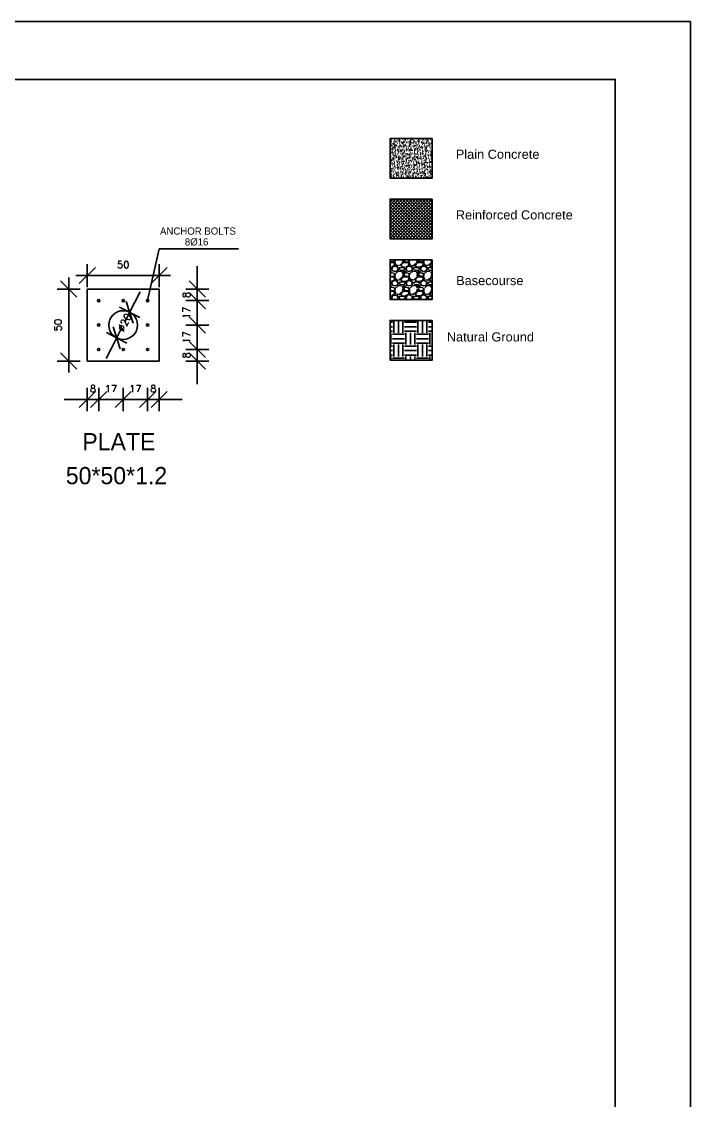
# Model space of a CAD drawing. Extents: x 166525 to 167198, y 178739 to 179747.
# Drawn here: x 167089.15 to 167103.11, y 179160.4 to 179182.91 of the extents above; entities that cross this region are included whole.
import ezdxf

# ---------------------------------------------------------------- set-up
doc = ezdxf.new("R2010")
doc.units = 0
doc.header["$MEASUREMENT"] = 0
doc.layers.get('0').update_dxf_attribs({"linetype": 'CONTINUOUS'})
doc.layers.get('DEFPOINTS').update_dxf_attribs({"linetype": 'CONTINUOUS'})
for name, color, linetype in [('000FRAME', 7, 'CONTINUOUS'), ('006COL', 5, 'CONTINUOUS'), ('007HATH', 8, 'CONTINUOUS'), ('COVER', 7, 'CONTINUOUS'), ('Line 1', 2, 'CONTINUOUS'), ('MHATCH', 8, 'CONTINUOUS'), ('outdim', 42, 'CONTINUOUS'), ('TEXTM', 2, 'CONTINUOUS'), ('TXT', 6, 'CONTINUOUS')]:
    doc.layers.add(name, color=color, linetype=linetype)
doc.styles.add('ROMAND10', font='ROMAND.shx', dxfattribs={"height": 0.2})
doc.dimstyles.new('1-100-layout', dxfattribs={"dimtxt": 0.2, "dimasz": 0.08, "dimexe": 0.18, "dimexo": 0.0625, "dimgap": 0.05, "dimtad": 1, "dimzin": 12, "dimdsep": 46, "dimtxsty": 'ROMAND10', "dimblk": '2', "dimcen": 0, "dimdle": 0.15, "dimse1": 1, "dimse2": 1, "dimclrd": 256, "dimclre": 9, "dimclrt": 1, "dimazin": 0, "dimtfac": 1, "dimtix": 1, "dimtofl": 0, "dimtmove": 2, "dimatfit": 0, "dimldrblk": '2', "dimfxl": 1, "dimtolj": 1, "dimtzin": 0, "dimlwd": -1, "dimlwe": -1, "dimarcsym": 0})

# ---------------------------------------------------------------- blocks, each defined once
blk = doc.blocks.new('2')
for p, q in [((0, 1), (0, -1)), ((1, 0), (-1, 0)), ((0.707, 0.707), (-0.707, -0.707))]:
    blk.add_line(p, q)
blk = doc.blocks.new('*D20')
at = {"layer": 'DEFPOINTS', "color": 0, "transparency": 16777216}
for p in [(5080.5742, -904.799), (5080.0742, -904.8937), (5080.5742, -904.8937)]:
    blk.add_point(p, dxfattribs=at)
at = {"layer": 'outdim', "transparency": 16777216}
blk.add_line((5080.1542, -904.799), (5080.4942, -904.799), dxfattribs=at)
at = {"layer": 'outdim', "transparency": 16777216, "xscale": 0.08, "yscale": 0.08, "zscale": 0.08, "rotation": 180}
blk.add_blockref('2', (5080.0742, -904.799), dxfattribs=at)
at = {"layer": 'outdim', "transparency": 16777216, "xscale": 0.08, "yscale": 0.08, "zscale": 0.08}
blk.add_blockref('2', (5080.5742, -904.799), dxfattribs=at)
at = {"layer": 'outdim', "color": 1, "transparency": 16777216, "insert": (5080.3242, -904.724), "char_height": 0.2, "attachment_point": 5, "style": 'ROMAND10'}
blk.add_mtext('\\A1;{\\H0.25x;50}', dxfattribs=at)
blk = doc.blocks.new('*D21')
at = {"layer": 'DEFPOINTS', "color": 0, "transparency": 16777216}
for p in [(5080.0742, -904.8937), (5079.9455, -905.3937), (5080.0742, -905.3937)]:
    blk.add_point(p, dxfattribs=at)
at = {"layer": 'outdim', "transparency": 16777216}
blk.add_line((5079.9455, -904.9737), (5079.9455, -905.3137), dxfattribs=at)
at = {"layer": 'outdim', "transparency": 16777216, "xscale": 0.08, "yscale": 0.08, "zscale": 0.08}
for p, rotation in [((5079.9455, -904.8937), 90), ((5079.9455, -905.3937), 270)]:
    blk.add_blockref('2', p, dxfattribs=dict(at, rotation=rotation))
at = {"layer": 'outdim', "color": 1, "transparency": 16777216, "insert": (5079.8705, -905.1437), "char_height": 0.2, "attachment_point": 5, "rotation": 90, "style": 'ROMAND10'}
blk.add_mtext('\\A1;{\\H0.25x;50}', dxfattribs=at)
blk = doc.blocks.new('*D22')
at = {"layer": 'DEFPOINTS', "color": 0, "transparency": 16777216}
for p in [(5080.0742, -904.9737), (5080.1542, -904.9737), (5080.0742, -905.6614)]:
    blk.add_point(p, dxfattribs=at)
at = {"layer": 'outdim', "transparency": 16777216}
for p, q in [((5079.9942, -905.6614), (5079.9142, -905.6614)), ((5080.2342, -905.6614), (5080.3142, -905.6614))]:
    blk.add_line(p, q, dxfattribs=at)
at = {"layer": 'outdim', "transparency": 16777216, "xscale": 0.08, "yscale": 0.08, "zscale": 0.08}
blk.add_blockref('2', (5080.0742, -905.6614), dxfattribs=at)
at = {"layer": 'outdim', "transparency": 16777216, "xscale": 0.08, "yscale": 0.08, "zscale": 0.08, "rotation": 180}
blk.add_blockref('2', (5080.1542, -905.6614), dxfattribs=at)
at = {"layer": 'outdim', "color": 1, "transparency": 16777216, "insert": (5080.1142, -905.5864), "char_height": 0.2, "attachment_point": 5, "style": 'ROMAND10'}
blk.add_mtext('\\A1;{\\H0.25x;8}', dxfattribs=at)
blk = doc.blocks.new('*D23')
at = {"layer": 'DEFPOINTS', "color": 0, "transparency": 16777216}
for p in [(5080.1542, -905.3137), (5080.3242, -905.3137), (5080.3242, -905.6614)]:
    blk.add_point(p, dxfattribs=at)
at = {"layer": 'outdim', "transparency": 16777216}
for p, q in [((5080.0742, -905.6614), (5079.9942, -905.6614)), ((5080.4042, -905.6614), (5080.4842, -905.6614))]:
    blk.add_line(p, q, dxfattribs=at)
at = {"layer": 'outdim', "transparency": 16777216, "xscale": 0.08, "yscale": 0.08, "zscale": 0.08}
blk.add_blockref('2', (5080.1542, -905.6614), dxfattribs=at)
at = {"layer": 'outdim', "transparency": 16777216, "xscale": 0.08, "yscale": 0.08, "zscale": 0.08, "rotation": 180}
blk.add_blockref('2', (5080.3242, -905.6614), dxfattribs=at)
at = {"layer": 'outdim', "color": 1, "transparency": 16777216, "insert": (5080.2392, -905.5864), "char_height": 0.2, "attachment_point": 5, "style": 'ROMAND10'}
blk.add_mtext('\\A1;{\\H0.25x;17}', dxfattribs=at)
blk = doc.blocks.new('*D24')
at = {"layer": 'DEFPOINTS', "color": 0, "transparency": 16777216}
for p in [(5080.3242, -905.3137), (5080.4942, -905.3137), (5080.4942, -905.6614)]:
    blk.add_point(p, dxfattribs=at)
at = {"layer": 'outdim', "transparency": 16777216}
for p, q in [((5080.2442, -905.6614), (5080.1642, -905.6614)), ((5080.5742, -905.6614), (5080.6542, -905.6614))]:
    blk.add_line(p, q, dxfattribs=at)
at = {"layer": 'outdim', "transparency": 16777216, "xscale": 0.08, "yscale": 0.08, "zscale": 0.08}
blk.add_blockref('2', (5080.3242, -905.6614), dxfattribs=at)
at = {"layer": 'outdim', "transparency": 16777216, "xscale": 0.08, "yscale": 0.08, "zscale": 0.08, "rotation": 180}
blk.add_blockref('2', (5080.4942, -905.6614), dxfattribs=at)
at = {"layer": 'outdim', "color": 1, "transparency": 16777216, "insert": (5080.4092, -905.5864), "char_height": 0.2, "attachment_point": 5, "style": 'ROMAND10'}
blk.add_mtext('\\A1;{\\H0.25x;17}', dxfattribs=at)
blk = doc.blocks.new('*D25')
at = {"layer": 'DEFPOINTS', "color": 0, "transparency": 16777216}
for p in [(5080.4942, -905.3137), (5080.5742, -905.3137), (5080.5742, -905.6614)]:
    blk.add_point(p, dxfattribs=at)
at = {"layer": 'outdim', "transparency": 16777216}
for p, q in [((5080.4142, -905.6614), (5080.3342, -905.6614)), ((5080.6542, -905.6614), (5080.7342, -905.6614))]:
    blk.add_line(p, q, dxfattribs=at)
at = {"layer": 'outdim', "transparency": 16777216, "xscale": 0.08, "yscale": 0.08, "zscale": 0.08}
blk.add_blockref('2', (5080.4942, -905.6614), dxfattribs=at)
at = {"layer": 'outdim', "transparency": 16777216, "xscale": 0.08, "yscale": 0.08, "zscale": 0.08, "rotation": 180}
blk.add_blockref('2', (5080.5742, -905.6614), dxfattribs=at)
at = {"layer": 'outdim', "color": 1, "transparency": 16777216, "insert": (5080.5342, -905.5864), "char_height": 0.2, "attachment_point": 5, "style": 'ROMAND10'}
blk.add_mtext('\\A1;{\\H0.25x;8}', dxfattribs=at)
blk = doc.blocks.new('*D26')
at = {"layer": 'DEFPOINTS', "color": 0, "transparency": 16777216}
for p in [(5080.3697, -905.0547), (5080.2787, -905.2328)]:
    blk.add_point(p, dxfattribs=at)
at = {"layer": 'outdim', "transparency": 16777216}
for p, q in [((5080.4061, -904.9835), (5080.4426, -904.9122)), ((5080.2423, -905.304), (5080.2058, -905.3752))]:
    blk.add_line(p, q, dxfattribs=at)
at = {"layer": 'outdim', "transparency": 16777216, "xscale": 0.08, "yscale": 0.08, "zscale": 0.08}
for p, rotation in [((5080.3697, -905.0547), 242.9223156243954), ((5080.2787, -905.2328), 62.9223156243954)]:
    blk.add_blockref('2', p, dxfattribs=dict(at, rotation=rotation))
at = {"layer": 'outdim', "color": 1, "transparency": 16777216, "insert": (5080.3335, -905.1256), "char_height": 0.2, "attachment_point": 5, "rotation": 62.92232, "style": 'ROMAND10'}
blk.add_mtext('\\A1;{\\H0.25x;∅20}', dxfattribs=at)
blk = doc.blocks.new('*D29')
at = {"layer": 'DEFPOINTS', "color": 0, "transparency": 16777216}
for p in [(5080.1518, -905.3137), (5080.1518, -905.3937), (5080.8394, -905.3937)]:
    blk.add_point(p, dxfattribs=at)
at = {"layer": 'outdim', "transparency": 16777216}
for p, q in [((5080.8394, -905.2337), (5080.8394, -905.1537)), ((5080.8394, -905.4737), (5080.8394, -905.5537))]:
    blk.add_line(p, q, dxfattribs=at)
at = {"layer": 'outdim', "transparency": 16777216, "xscale": 0.08, "yscale": 0.08, "zscale": 0.08}
for p, rotation in [((5080.8394, -905.3137), 270), ((5080.8394, -905.3937), 90)]:
    blk.add_blockref('2', p, dxfattribs=dict(at, rotation=rotation))
at = {"layer": 'outdim', "color": 1, "transparency": 16777216, "insert": (5080.7644, -905.3537), "char_height": 0.2, "attachment_point": 5, "rotation": 90, "style": 'ROMAND10'}
blk.add_mtext('\\A1;{\\H0.25x;8}', dxfattribs=at)
blk = doc.blocks.new('*D30')
at = {"layer": 'DEFPOINTS', "color": 0, "transparency": 16777216}
for p in [(5080.4918, -905.1437), (5080.8394, -905.1437), (5080.4918, -905.3137)]:
    blk.add_point(p, dxfattribs=at)
at = {"layer": 'outdim', "transparency": 16777216}
for p, q in [((5080.8394, -905.0637), (5080.8394, -904.9837)), ((5080.8394, -905.3937), (5080.8394, -905.4737))]:
    blk.add_line(p, q, dxfattribs=at)
at = {"layer": 'outdim', "transparency": 16777216, "xscale": 0.08, "yscale": 0.08, "zscale": 0.08}
for p, rotation in [((5080.8394, -905.1437), 270), ((5080.8394, -905.3137), 90)]:
    blk.add_blockref('2', p, dxfattribs=dict(at, rotation=rotation))
at = {"layer": 'outdim', "color": 1, "transparency": 16777216, "insert": (5080.7644, -905.2287), "char_height": 0.2, "attachment_point": 5, "rotation": 90, "style": 'ROMAND10'}
blk.add_mtext('\\A1;{\\H0.25x;17}', dxfattribs=at)
blk = doc.blocks.new('*D27')
at = {"layer": 'DEFPOINTS', "color": 0, "transparency": 16777216}
for p in [(5080.4918, -904.9737), (5080.8394, -904.9737), (5080.4918, -905.1437)]:
    blk.add_point(p, dxfattribs=at)
at = {"layer": 'outdim', "transparency": 16777216}
for p, q in [((5080.8394, -904.8937), (5080.8394, -904.8137)), ((5080.8394, -905.2237), (5080.8394, -905.3037))]:
    blk.add_line(p, q, dxfattribs=at)
at = {"layer": 'outdim', "transparency": 16777216, "xscale": 0.08, "yscale": 0.08, "zscale": 0.08}
for p, rotation in [((5080.8394, -904.9737), 270), ((5080.8394, -905.1437), 90)]:
    blk.add_blockref('2', p, dxfattribs=dict(at, rotation=rotation))
at = {"layer": 'outdim', "color": 1, "transparency": 16777216, "insert": (5080.7644, -905.0587), "char_height": 0.2, "attachment_point": 5, "rotation": 90, "style": 'ROMAND10'}
blk.add_mtext('\\A1;{\\H0.25x;17}', dxfattribs=at)
blk = doc.blocks.new('*D28')
at = {"layer": 'DEFPOINTS', "color": 0, "transparency": 16777216}
for p in [(5080.4918, -904.8937), (5080.8394, -904.8937), (5080.4918, -904.9737)]:
    blk.add_point(p, dxfattribs=at)
at = {"layer": 'outdim', "transparency": 16777216}
for p, q in [((5080.8394, -904.8137), (5080.8394, -904.7337)), ((5080.8394, -905.0537), (5080.8394, -905.1337))]:
    blk.add_line(p, q, dxfattribs=at)
at = {"layer": 'outdim', "transparency": 16777216, "xscale": 0.08, "yscale": 0.08, "zscale": 0.08}
for p, rotation in [((5080.8394, -904.8937), 270), ((5080.8394, -904.9737), 90)]:
    blk.add_blockref('2', p, dxfattribs=dict(at, rotation=rotation))
at = {"layer": 'outdim', "color": 1, "transparency": 16777216, "insert": (5080.7644, -904.9337), "char_height": 0.2, "attachment_point": 5, "rotation": 90, "style": 'ROMAND10'}
blk.add_mtext('\\A1;{\\H0.25x;8}', dxfattribs=at)
blk = doc.blocks.new('A$C65683F6A')
at = {"layer": 'outdim'}
for p, q in [((0.17, -0.1747), (0.25, 0.1864)), ((0.25, 0.1864), (0.8016, 0.1861))]:
    blk.add_line(p, q, dxfattribs=at)
blk.add_lwpolyline([(-0.25, -0.0947), (0.25, -0.0947), (0.25, -0.5947), (-0.25, -0.5947)], close=True, dxfattribs=at)
for centre, radius in [((-0.17, -0.1747), 0.008), ((0, -0.1747), 0.008), ((0.17, -0.1747), 0.008), ((0, -0.3447), 0.1), ((-0.17, -0.3447), 0.008), ((0.17, -0.3447), 0.008), ((-0.17, -0.5147), 0.008), ((0, -0.5147), 0.008), ((0.17, -0.5147), 0.008)]:
    blk.add_circle(centre, radius, dxfattribs=at)
at = {"layer": 'TEXTM', "color": 4}
for s, height, p in [('ANCHOR BOLTS', 0.05, (0.2561, 0.2844)), ('8%%C16 ', 0.05, (0.4289, 0.2088)), ('PLATE ', 0.12, (-0.284, -1.2162)), ('50*50*1.2', 0.12, (-0.3992, -1.4517))]:
    blk.add_text(s, height=height, rotation=359.99265, dxfattribs=at).set_placement(p)
at = {"layer": 'outdim'}
for base, p1, p2, override, picture, middle in [((0.25, 0), (-0.25, -0.0947), (0.25, -0.0947), {"dimfxl": 0}, '*D20', (0, 0.075)), ((-0.25, -0.8623), (-0.17, -0.1747), (-0.25, -0.1747), {"dimfxl": 0}, '*D22', (-0.21, -0.7873)), ((0, -0.8623), (-0.17, -0.5147), (0, -0.5147), {"dimtxt": 0.05, "dimfxl": 0}, '*D23', (-0.085, -0.7873)), ((0.17, -0.8623), (0, -0.5147), (0.17, -0.5147), {"dimfxl": 0}, '*D24', (0.085, -0.7873)), ((0.25, -0.8623), (0.17, -0.5147), (0.25, -0.5147), {"dimfxl": 0}, '*D25', (0.21, -0.7873))]:
    dim = blk.add_linear_dim(base=base, p1=p1, p2=p2, text='{\\H0.25x;<>}', dimstyle='1-100-layout', override=override, dxfattribs=at)
    dim.commit()
    dim.dimension.update_dxf_attribs({"geometry": picture, "text_midpoint": middle, "insert": (-5080.3242, 904.799)})
for base, p1, p2, override, picture, middle in [((0.5152, -0.0947), (0.1676, -0.1747), (0.1676, -0.0947), {"dimfxl": 0}, '*D28', (0.4402, -0.1347)), ((-0.3787, -0.5947), (-0.25, -0.0947), (-0.25, -0.5947), {"dimfxl": 0}, '*D21', (-0.4537, -0.3447)), ((0.5152, -0.1747), (0.1676, -0.3447), (0.1676, -0.1747), {"dimfxl": 0}, '*D27', (0.4402, -0.2597)), ((0.5152, -0.3447), (0.1676, -0.5147), (0.1676, -0.3447), {"dimtxt": 0.05, "dimfxl": 0}, '*D30', (0.4402, -0.4297)), ((0.5152, -0.5947), (-0.1724, -0.5147), (-0.1724, -0.5947), {"dimfxl": 0}, '*D29', (0.4402, -0.5547))]:
    dim = blk.add_linear_dim(base=base, p1=p1, p2=p2, angle=90, text='{\\H0.25x;<>}', dimstyle='1-100-layout', override=override, dxfattribs=at)
    dim.commit()
    dim.dimension.update_dxf_attribs({"geometry": picture, "text_midpoint": middle, "insert": (-5080.3242, 904.799)})
dim = blk.add_diameter_dim_2p(p1=(-0.0455, -0.4337), p2=(0.0455, -0.2557), text='{\\H0.25x;<>}', dimstyle='1-100-layout', override={"dimfxl": 0}, dxfattribs=at)
dim.commit()
dim.dimension.update_dxf_attribs({"geometry": '*D26', "text_midpoint": (0.0093, -0.3266), "dimtype": 131, "insert": (-5080.3242, 904.799)})

msp = doc.modelspace()

# ---------------------------------------------------------------- hatches: boundary and pattern name
at = {"linetype": 'Continuous'}
h = msp.add_hatch(dxfattribs=at)
h.set_pattern_fill('EARTH', color=8, style=0)
h.set_pattern_definition([(0, (430.14189, -72.5494), (0.25, 0.25), [0.25, -0.25]), (0, (430.14189, -72.45565), (0.25, 0.25), [0.25, -0.25]), (0, (430.14189, -72.3619), (0.25, 0.25), [0.25, -0.25]), (90, (430.17314, -72.33065), (-0.25, 0.25), [0.25, -0.25]), (90, (430.26689, -72.33065), (-0.25, 0.25), [0.25, -0.25]), (90, (430.36064, -72.33065), (-0.25, 0.25), [0.25, -0.25])])
h.paths.add_polyline_path([(167097.72393, 179176.6754), (167096.84158, 179176.6754), (167096.84158, 179175.84875), (167097.72393, 179175.84875)])
at = {"layer": '006COL'}
h = msp.add_hatch(dxfattribs=at)
h.set_pattern_fill('ANSI37', color=8, scale=0.38995, angle=90, style=0)
h.set_pattern_definition([(135, (166966.365324, 179057.8436), (-0.034467066, -0.034467066), []), (225, (166966.365324, 179057.8436), (0.034467066, -0.034467066), [])])
h.paths.add_polyline_path([(167096.84158, 179179.20624), (167096.84158, 179178.37958), (167097.72393, 179178.37958), (167097.72393, 179179.20624)])
at = {"layer": '007HATH'}
h = msp.add_hatch(dxfattribs=at)
h.set_pattern_fill('AR-CONC', color=8, scale=0.015598, angle=270, style=0)
h.set_pattern_definition([(320, (166970.23632, 179057.09048), (-0.009788086, -0.11187834), [0.01169851, -0.12868361]), (265, (166970.23632, 179057.09048), (0.11732703, 0.02164245), [0.00935881, -0.10294689]), (10.451444, (166970.23551, 179057.08115), (0.10753894, -0.09023589), [0.009942204, -0.10936424]), (316.1842, (166970.26752, 179057.09048), (-0.02581772, -0.16646845), [0.01754777, -0.19302542]), (6.63564, (166970.26537, 179057.0766), (0.15194315, -0.1457887), [0.01491331, -0.16404645]), (261.18416, (166970.26752, 179057.09048), (0.15194315, -0.1457887), [0.01403821, -0.15442033]), (291, (166970.25972, 179057.07488), (-0.06280055, -0.09310564), [0.01169851, -0.12868361]), (236, (166970.25972, 179057.07488), (0.113109, -0.03795236), [0.00935881, -0.10294689]), (341.451445, (166970.25449, 179057.06712), (0.05030845, -0.131058), [0.0099422, -0.10936424]), (307.5, (166970.236323, 179057.090476), (0.051924828, -0.001896696), [0, -0.101699048, 0, -0.10450669, 0, -0.10333684]), (277.5, (166970.236323, 179057.090476), (0.061520392, -0.041033622), [0, -0.059584411, 0, -0.099359346, 0, -0.039384984]), (237.5, (166970.236323, 179057.12526), (-0.003518112, -0.083265695), [0, -0.038995034, 0, -0.121664505, 0, -0.16143944]), (227.5, (166970.23632, 179057.14086), (0.01561439, -0.090965457), [0, -0.050693544, 0, -0.08079771, 0, -0.1146454])])
h.paths.add_polyline_path([(167097.72393, 179180.47166), (167096.84158, 179180.47166), (167096.84158, 179179.645), (167097.72393, 179179.645)])
at = {"layer": 'Line 1', "linetype": 'Continuous'}
h = msp.add_hatch(dxfattribs=at)
h.set_pattern_fill('GRAVEL', color=8, scale=0.3, style=0)
h.set_pattern_definition([(228.012787504, (430.357885, -72.249401), (-2.4, -2.7), [0.0403608, -3.99572641412]), (184.969740728, (430.330885, -72.279401), (3.6, 0.3), [0.0692604, -6.85677742837]), (132.510447078, (430.261885, -72.285401), (3, -3.3), [0.0488364, -4.83480977883]), (267.273689006, (430.144885, -72.360401), (0.3, 6), [0.0630714, -6.2440674125]), (292.833654178, (430.141885, -72.423401), (-1.5, 3.6), [0.0618465, -6.12281193843]), (357.273689006, (430.165885, -72.480401), (-6, 0.3), [0.0630714, -6.2440674125]), (37.6942404667, (430.228885, -72.483401), (-3.9, -3), [0.0834087, -8.25745456467]), (72.255328375, (430.294885, -72.432401), (2.1, 6.6), [0.0787464, -7.79589644904]), (121.429565615, (430.318885, -72.357401), (-2.4, 3.9), [0.063285, -6.26522193292]), (175.236358309, (430.285885, -72.303401), (3.3, -0.3), [0.0722496, -3.54022877364]), (222.397437798, (430.213885, -72.297401), (-3.6, -3.3), [0.0934344, -9.25001250144]), (138.814074834, (430.441885, -72.3634), (-2.1, 1.8), [0.0318903, -3.15715344382]), (171.46923439, (430.417885, -72.342401), (3.9, -0.6), [0.0606711, -6.00645342485]), (225, (430.35789, -72.3334), (-3e-17, -0.3), [0.0424263, -0.3818377687]), (203.198590514, (430.336885, -72.2974), (1.5, 0.6), [0.0228474, -2.26188453176]), (291.801409486, (430.315885, -72.3064), (-0.3, 0.9), [0.0323109, -1.58323854214]), (30.963756532, (430.327885, -72.3364), (0.9, 0.6), [0.0524787, -1.69680686845]), (161.565051177, (430.372885, -72.3094), (0.6, -0.3), [0.0379473, -0.91073599805]), (16.389540334, (430.141885, -72.306401), (3, 0.9), [0.05316, -5.262853544]), (70.346175942, (430.192885, -72.291401), (-1.2000000000004, -3.300000000001), [0.0445983, -4.4152223242]), (293.198590514, (430.372885, -72.2494), (-0.6, 1.5), [0.0456945, -2.23903743176]), (343.610459666, (430.390885, -72.291401), (-3, 0.9), [0.05316, -5.262853544]), (339.44395478, (430.141885, -72.4924), (-1.5, 0.6), [0.051264, -2.5119371236]), (294.775140569, (430.189885, -72.510401), (-1.5, 3.3), [0.0429534, -4.252392919]), (66.801409486, (430.375885, -72.5494), (0.6, 1.5), [0.0456945, -2.23903743176]), (17.354024636, (430.393885, -72.507401), (-3.9, -1.2), [0.0502893, -4.97862708427]), (69.44395478, (430.228885, -72.5494), (-0.6, -1.5), [0.025632, -2.5375691236]), (101.309932474, (430.357885, -72.5494), (-0.3, 1.2), [0.015297, -1.51440885408]), (165.963756532, (430.354885, -72.5344), (0.9, -0.3), [0.0618465, -1.1750851877]), (186.009005957, (430.294885, -72.519401), (3, 0.3), [0.057315, -5.67417695236]), (303.690067526, (430.327885, -72.3634), (-0.3, 0.6), [0.0432666, -1.03839878264]), (353.157226587, (430.351885, -72.399401), (5.1, -0.6), [0.0755382, -7.4782687872]), (60.945395901, (430.426885, -72.4084), (-1.2, -2.1), [0.0308868, -3.0578022423]), (90, (430.4419, -72.3814), (-0.3, 0.3), [0.018, -0.282]), (120.256437164, (430.288885, -72.510401), (1.2, -2.1), [0.0416772, -4.12605599683]), (48.012787504, (430.267885, -72.474401), (2.4, 2.7), [0.0807216, -3.95536561412]), (0, (430.3219, -72.4144), (0.3, 0.3), [0.078, -0.222]), (325.304846469, (430.399885, -72.414401), (3, -2.1), [0.0474342, -4.69598229025]), (254.054604099, (430.438885, -72.4414), (-0.3, -1.2), [0.0436806, -2.1403523668]), (207.645975364, (430.426885, -72.483401), (-5.7, -3), [0.0711195, -7.04084225468]), (175.42607874, (430.363885, -72.516401), (-3.9, 0.3), [0.0752397, -7.4487220224])])
h.paths.add_polyline_path([(167097.72393, 179177.94082), (167096.84158, 179177.94082), (167096.84158, 179177.11416), (167097.72393, 179177.11416)])

# ---------------------------------------------------------------- linework, layer by layer
at = {"layer": '000FRAME', "color": 7}
for points in [[(167097.72393, 179180.47166), (167097.72393, 179179.645), (167096.84158, 179179.645), (167096.84158, 179180.47166)], [(167097.72393, 179179.20624), (167097.72393, 179178.37958), (167096.84158, 179178.37958), (167096.84158, 179179.20624)], [(167097.72393, 179177.94082), (167097.72393, 179177.11416), (167096.84158, 179177.11416), (167096.84158, 179177.94082)], [(167097.72393, 179176.6754), (167097.72393, 179175.84875), (167096.84158, 179175.84875), (167096.84158, 179176.6754)]]:
    msp.add_lwpolyline(points, close=True, dxfattribs=at)
at = {"layer": 'COVER', "flags": 128}
msp.add_lwpolyline([(167043.18794, 179182.91152), (167103.10919, 179182.91152), (167103.10919, 179140.58902), (167043.18794, 179140.58902)], close=True, dxfattribs=at)
at = {"layer": 'MHATCH', "const_width": 0.03562, "flags": 128}
msp.add_lwpolyline([(167044.75544, 179181.70027), (167101.54169, 179181.70027), (167101.54169, 179141.80027), (167044.75544, 179141.80027)], close=True, dxfattribs=at)
at = {"layer": 'MHATCH'}
msp.add_lwpolyline([(167045.11169, 179181.70027), (167101.54169, 179181.70027), (167101.54169, 179141.80027)], dxfattribs=at)

# ---------------------------------------------------------------- block references
at = {"layer": 'outdim', "xscale": 3, "yscale": 3, "zscale": 3}
msp.add_blockref('A$C65683F6A', (167091.27479, 179177.61255), dxfattribs=at)

# ---------------------------------------------------------------- texts
at = {"layer": 'TXT', "color": 7, "char_height": 0.1904466, "width": 2.9052944, "attachment_point": 2}
for s, insert in [('{\\fArial|b0|i0|c0|p34;Plain Concrete}', (167099.08656, 179180.23839)), ('{\\fArial|b0|i0|c0|p34;Reinforced Concrete}', (167099.43434, 179178.97297)), ('{\\fArial|b0|i0|c0|p34;Basecourse }', (167098.92423, 179177.6025)), ('{\\fArial|b0|i0|c0|p34;Natural Ground}', (167098.93602, 179176.42711))]:
    msp.add_mtext(s, dxfattribs=dict(at, insert=insert))

doc.saveas('drawing.dxf')
